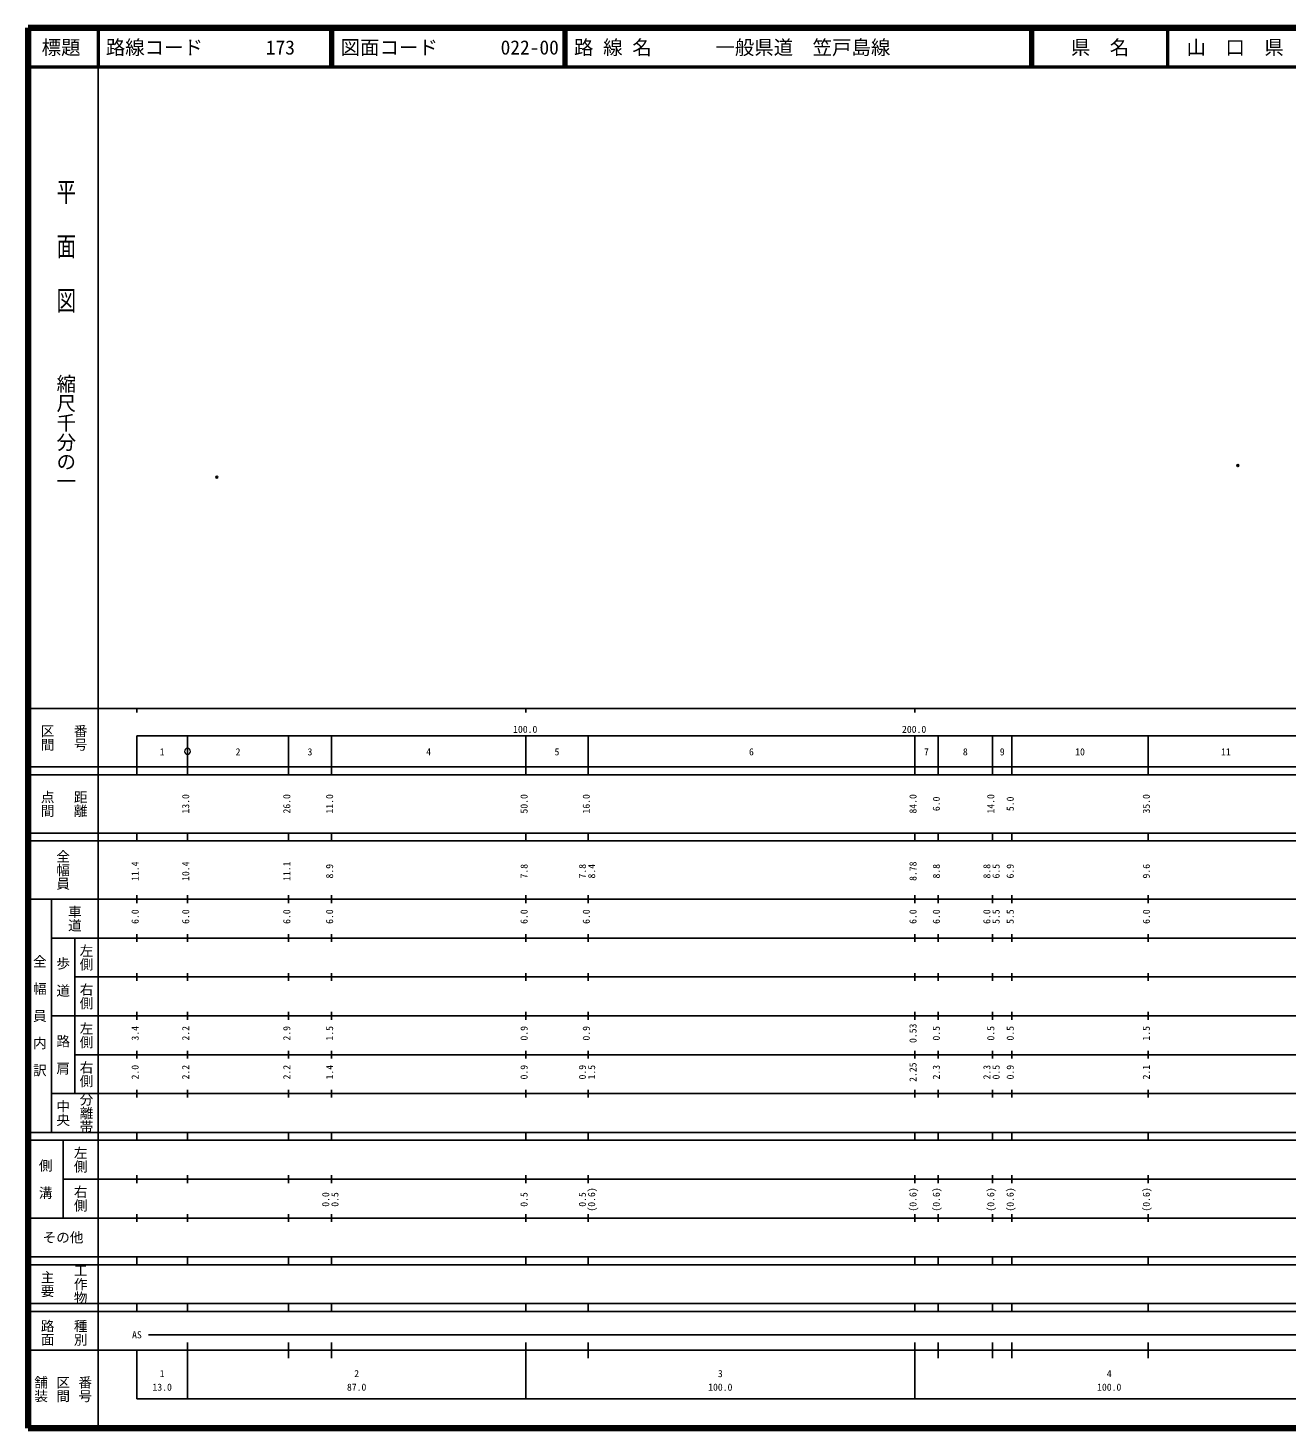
# Model space of a CAD drawing. Units: millimetres on the paper. Extents: x 40 to 680, y 20 to 380.
# Drawn here: x 40 to 363.7, y 20 to 380 of the extents above; entities that cross this region are included whole.
import ezdxf
from ezdxf.enums import TextEntityAlignment as Align

# ---------------------------------------------------------------- set-up
doc = ezdxf.new("R2010")
doc.units = ezdxf.units.MM
doc.header["$PDMODE"] = 32
doc.header["$PDSIZE"] = 0.5
doc.layers.add('M-OTRS', color=6, linetype='Continuous')
doc.layers.add('M-TTL-TXT', color=7, linetype='Continuous')
for name, color, linetype, lineweight in [('M-TTL', 2, 'Continuous', 140), ('M-TTL-BAND', 7, 'Continuous', 25), ('M-TTL-LINE', 7, 'Continuous', 50)]:
    doc.layers.add(name, color=color, linetype=linetype, lineweight=lineweight)
doc.styles.add('@ＭＳ ゴシック', font='')
doc.styles.add('ＭＳ ゴシック', font='')
doc.styles.get('@ＭＳ ゴシック').set_extended_font_data('@MS Gothic')
doc.styles.get('ＭＳ ゴシック').set_extended_font_data('MS Gothic')

msp = doc.modelspace()

# ---------------------------------------------------------------- linework, layer by layer
at = {"layer": 'M-OTRS'}
for p in [(351.073, 267.49), (88.527, 264.532)]:
    msp.add_point(p, dxfattribs=at)
at = {"layer": 'M-TTL'}
for p, q in [((40, 380), (40, 20)), ((680, 380), (40, 380)), ((40, 20), (680, 20))]:
    msp.add_line(p, q, dxfattribs=at)
at = {"layer": 'M-TTL-BAND'}
for p, q in [((58, 370), (58, 20)), ((40, 205), (579, 205)), ((68, 205), (68, 204)), ((168, 205), (168, 204)), ((268, 205), (268, 204)), ((68, 198), (579, 198)), ((68, 198), (68, 188)), ((81, 188), (81, 198)), ((107, 188), (107, 198)), ((118, 188), (118, 198)), ((168, 188), (168, 198)), ((184, 188), (184, 198)), ((268, 188), (268, 198)), ((274, 188), (274, 198)), ((288, 188), (288, 198)), ((293, 188), (293, 198)), ((328, 188), (328, 198)), ((40, 190), (579, 190)), ((40, 188), (579, 188)), ((40, 173), (579, 173)), ((68, 171), (68, 173)), ((81, 171), (81, 173)), ((107, 171), (107, 173)), ((118, 171), (118, 173)), ((168, 171), (168, 173)), ((184, 171), (184, 173)), ((268, 171), (268, 173)), ((274, 171), (274, 173)), ((288, 171), (288, 173)), ((293, 171), (293, 173)), ((328, 171), (328, 173)), ((40, 171), (579, 171)), ((40, 156), (579, 156)), ((46, 96), (46, 156)), ((68, 155), (68, 157)), ((81, 155), (81, 157)), ((107, 155), (107, 157)), ((118, 155), (118, 157)), ((168, 155), (168, 157)), ((184, 155), (184, 157)), ((268, 155), (268, 157)), ((274, 155), (274, 157)), ((288, 155), (288, 157)), ((293, 155), (293, 157)), ((328, 155), (328, 157)), ((46, 146), (579, 146)), ((52, 146), (52, 106)), ((68, 145), (68, 147)), ((81, 145), (81, 147)), ((107, 145), (107, 147)), ((118, 145), (118, 147)), ((168, 145), (168, 147)), ((184, 145), (184, 147)), ((268, 145), (268, 147)), ((274, 145), (274, 147)), ((288, 145), (288, 147)), ((293, 145), (293, 147)), ((328, 145), (328, 147)), ((68, 135), (68, 137)), ((81, 135), (81, 137)), ((107, 135), (107, 137)), ((118, 135), (118, 137)), ((168, 135), (168, 137)), ((184, 135), (184, 137)), ((268, 135), (268, 137)), ((274, 135), (274, 137)), ((288, 135), (288, 137)), ((293, 135), (293, 137)), ((328, 135), (328, 137)), ((52, 136), (579, 136)), ((46, 126), (579, 126)), ((68, 125), (68, 127)), ((81, 125), (81, 127)), ((107, 125), (107, 127)), ((118, 125), (118, 127)), ((168, 125), (168, 127)), ((184, 125), (184, 127)), ((268, 125), (268, 127)), ((274, 125), (274, 127)), ((288, 125), (288, 127)), ((293, 125), (293, 127)), ((328, 125), (328, 127)), ((52, 116), (579, 116)), ((68, 115), (68, 117)), ((81, 115), (81, 117)), ((107, 115), (107, 117)), ((118, 115), (118, 117)), ((168, 115), (168, 117)), ((184, 115), (184, 117)), ((268, 115), (268, 117)), ((274, 115), (274, 117)), ((288, 115), (288, 117)), ((293, 115), (293, 117)), ((328, 115), (328, 117)), ((46, 106), (579, 106)), ((68, 105), (68, 107)), ((81, 105), (81, 107)), ((107, 105), (107, 107)), ((118, 105), (118, 107)), ((168, 105), (168, 107)), ((184, 105), (184, 107)), ((268, 105), (268, 107)), ((274, 105), (274, 107)), ((288, 105), (288, 107)), ((293, 105), (293, 107)), ((328, 105), (328, 107)), ((40, 96), (579, 96)), ((40, 94), (579, 94)), ((49, 94), (49, 74)), ((68, 94), (68, 96)), ((81, 94), (81, 96)), ((107, 94), (107, 96)), ((118, 94), (118, 96)), ((168, 94), (168, 96)), ((184, 94), (184, 96)), ((268, 94), (268, 96)), ((274, 94), (274, 96)), ((288, 94), (288, 96)), ((293, 94), (293, 96)), ((328, 94), (328, 96)), ((49, 84), (579, 84)), ((68, 83), (68, 85)), ((81, 83), (81, 85)), ((107, 83), (107, 85)), ((118, 83), (118, 85)), ((168, 83), (168, 85)), ((184, 83), (184, 85)), ((268, 83), (268, 85)), ((274, 83), (274, 85)), ((288, 83), (288, 85)), ((293, 83), (293, 85)), ((328, 83), (328, 85)), ((40, 74), (579, 74)), ((68, 73), (68, 75)), ((81, 73), (81, 75)), ((107, 73), (107, 75)), ((118, 73), (118, 75)), ((168, 73), (168, 75)), ((184, 73), (184, 75)), ((268, 73), (268, 75)), ((274, 73), (274, 75)), ((288, 73), (288, 75)), ((293, 73), (293, 75)), ((328, 73), (328, 75)), ((40, 64), (579, 64)), ((40, 62), (579, 62)), ((68, 62), (68, 64)), ((81, 62), (81, 64)), ((107, 62), (107, 64)), ((118, 62), (118, 64)), ((168, 62), (168, 64)), ((184, 62), (184, 64)), ((268, 62), (268, 64)), ((274, 62), (274, 64)), ((288, 62), (288, 64)), ((293, 62), (293, 64)), ((328, 62), (328, 64)), ((40, 52), (579, 52)), ((68, 50), (68, 52)), ((81, 50), (81, 52)), ((107, 50), (107, 52)), ((118, 50), (118, 52)), ((168, 50), (168, 52)), ((184, 50), (184, 52)), ((268, 50), (268, 52)), ((274, 50), (274, 52)), ((288, 50), (288, 52)), ((293, 50), (293, 52)), ((328, 50), (328, 52)), ((40, 50), (579, 50)), ((71, 44), (565, 44)), ((40, 40), (579, 40)), ((68, 40), (68, 27.5)), ((81, 27.5), (81, 42)), ((107, 38), (107, 42)), ((118, 38), (118, 42)), ((168, 27.5), (168, 42)), ((184, 38), (184, 42)), ((268, 27.5), (268, 42)), ((274, 38), (274, 42)), ((288, 38), (288, 42)), ((293, 38), (293, 42)), ((328, 38), (328, 42)), ((68, 27.5), (579, 27.5))]:
    msp.add_line(p, q, dxfattribs=at)
at = {"layer": 'M-TTL-BAND', "lineweight": 13}
msp.add_lwpolyline([(81.75, 194, 1), (80.25, 194, 1)], format="xyb", close=True, dxfattribs=at)
at = {"layer": 'M-TTL-LINE'}
for p, q in [((58, 380), (58, 370)), ((117.75, 380), (117.75, 370)), ((118.25, 380), (118.25, 370)), ((177.75, 380), (177.75, 370)), ((178.25, 380), (178.25, 370)), ((297.75, 380), (297.75, 370)), ((298.25, 380), (298.25, 370)), ((333, 380), (333, 370)), ((40, 370), (680, 370))]:
    msp.add_line(p, q, dxfattribs=at)

# ---------------------------------------------------------------- texts
at = {"layer": 'M-TTL-BAND', "style": '@ＭＳ ゴシック', "width": 1.4}
msp.add_text('平  面  図', height=3.666, rotation=270, dxfattribs=at).set_placement((49.777, 306.475), align=Align.MIDDLE_RIGHT)
at = {"layer": 'M-TTL-BAND', "style": '@ＭＳ ゴシック'}
msp.add_text('縮尺千分の一', height=3.666, rotation=270, dxfattribs=at).set_placement((49.777, 261.03), align=Align.MIDDLE_RIGHT)
for s, p in [('区間', (45, 197.5)), ('番号', (53.5, 197.5)), ('点間', (45, 180.5)), ('距離', (53.5, 180.5)), ('全幅員', (49, 163.5)), ('車道', (52, 151)), ('左側', (55, 141)), ('全\u3000幅\u3000員\u3000内\u3000訳', (43, 126)), ('歩\u3000道', (49, 136)), ('右側', (55, 131)), ('左側', (55, 121)), ('路\u3000肩', (49, 116)), ('右側', (55, 111)), ('分離帯', (55, 101)), ('中央', (49, 101)), ('左側', (53.5, 89)), ('側\u3000溝', (44.5, 84)), ('右側', (53.5, 79)), ('工作物', (53.5, 57)), ('主要', (45, 57)), ('路面', (45, 44.5)), ('種別', (53.5, 44.5)), ('舗装', (43.333, 30)), ('区間', (49, 30)), ('番号', (54.667, 30))]:
    msp.add_text(s, height=2.566, rotation=270, dxfattribs=at).set_placement(p, align=Align.MIDDLE_CENTER)
at = {"layer": 'M-TTL-BAND', "style": 'ＭＳ ゴシック'}
for s, p in [('100.0', (167.844, 198.195)), ('200.0', (267.844, 198.195)), ('1', (74.5, 192.405)), ('2', (94, 192.405)), ('3', (112.5, 192.405)), ('4', (143, 192.405)), ('5', (176, 192.405)), ('6', (226, 192.405)), ('7', (271, 192.405)), ('8', (281, 192.405)), ('9', (290.5, 192.405)), ('10', (310.5, 192.405)), ('11', (348, 192.405)), ('AS', (68, 42.5)), ('1', (74.5, 32.523)), ('2', (124.5, 32.523)), ('3', (218, 32.523)), ('4', (318, 32.523)), ('13.0', (74.5, 29.033)), ('87.0', (124.5, 29.033)), ('100.0', (218, 29.033)), ('100.0', (318, 29.033))]:
    msp.add_text(s, height=1.833, dxfattribs=at).set_placement(p, align=Align.BOTTOM_CENTER)
for s, p in [('13.0', (82, 180.5)), ('26.0', (108, 180.5)), ('11.0', (119, 180.5)), ('50.0', (169, 180.5)), ('16.0', (185, 180.5)), ('84.0', (269, 180.5)), ('6.0', (275, 180.5)), ('14.0', (289, 180.5)), ('5.0', (294, 180.5)), ('35.0', (329, 180.5)), ('11.4', (69, 163.174)), ('10.4', (82, 163.174)), ('11.1', (108, 163.174)), ('8.9', (119, 163.174)), ('7.8', (169, 163.174)), ('7.8', (184, 163.174)), ('8.4', (186.37, 163.174)), ('8.78', (269, 163.174)), ('8.8', (275, 163.174)), ('8.8', (288, 163.174)), ('6.5', (290.37, 163.174)), ('6.9', (294, 163.174)), ('9.6', (329, 163.174)), ('6.0', (69, 151.5)), ('6.0', (82, 151.5)), ('6.0', (108, 151.5)), ('6.0', (119, 151.5)), ('6.0', (169, 151.5)), ('6.0', (185, 151.5)), ('6.0', (269, 151.5)), ('6.0', (275, 151.5)), ('6.0', (288, 151.5)), ('5.5', (290.37, 151.5)), ('5.5', (294, 151.5)), ('6.0', (329, 151.5)), ('3.4', (69, 121.5)), ('2.2', (82, 121.5)), ('2.9', (108, 121.5)), ('1.5', (119, 121.5)), ('0.9', (169, 121.5)), ('0.9', (185, 121.5)), ('0.53', (269, 121.5)), ('0.5', (275, 121.5)), ('0.5', (289, 121.5)), ('0.5', (294, 121.5)), ('1.5', (329, 121.5)), ('2.0', (69, 111.5)), ('2.2', (82, 111.5)), ('2.2', (108, 111.5)), ('1.4', (119, 111.5)), ('0.9', (169, 111.5)), ('0.9', (184, 111.5)), ('1.5', (186.37, 111.5)), ('2.25', (269, 111.5)), ('2.3', (275, 111.5)), ('2.3', (288, 111.5)), ('0.5', (290.37, 111.5)), ('0.9', (294, 111.5)), ('2.1', (329, 111.5)), ('0.0', (118, 78.764)), ('0.5', (120.37, 78.764)), ('0.5', (169, 78.764)), ('0.5', (184, 78.764)), ('(0.6)', (186.37, 78.764)), ('(0.6)', (269, 78.764)), ('(0.6)', (275, 78.764)), ('(0.6)', (289, 78.764)), ('(0.6)', (294, 78.764)), ('(0.6)', (329, 78.764))]:
    msp.add_text(s, height=1.833, rotation=90, dxfattribs=at).set_placement(p, align=Align.BOTTOM_CENTER)
msp.add_text('その他', height=2.566, dxfattribs=at).set_placement((49, 69), align=Align.MIDDLE_CENTER)
at = {"layer": 'M-TTL-TXT', "style": 'ＭＳ ゴシック'}
for s, p in [('標題', (48.5, 375)), ('県\u3000名', (315.625, 375)), ('山\u3000口\u3000県', (350.375, 375))]:
    msp.add_text(s, height=3.666, dxfattribs=at).set_placement(p, align=Align.MIDDLE_CENTER)
for s, p in [('路線コード', (60, 375)), ('173', (101.142, 375)), ('図面コード', (120.38, 375)), ('022-00', (161.521, 375)), ('路 線 名', (180.38, 375)), ('一般県道\u3000笠戸島線', (216.734, 375))]:
    msp.add_text(s, height=3.666, dxfattribs=at).set_placement(p, align=Align.MIDDLE_LEFT)

doc.saveas('drawing.dxf')
